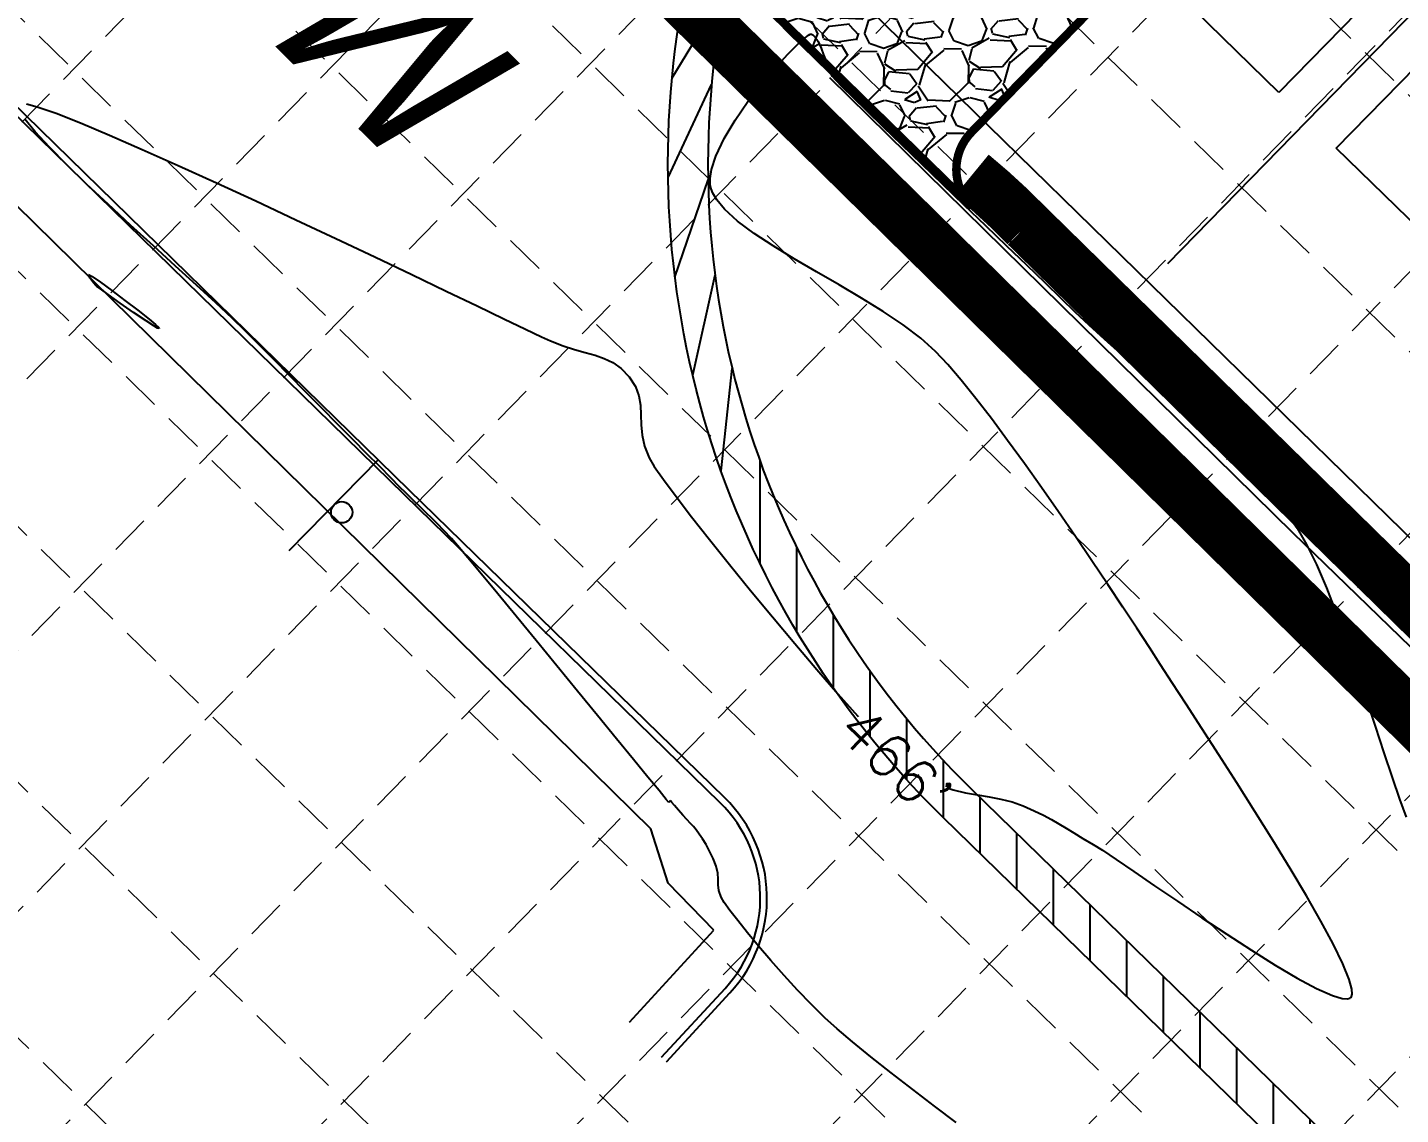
# Model space of a CAD drawing. Header units: feet. Extents: x -15 to 992, y 1644 to 2657.
# Drawn here: x 206.3 to 309.3, y 1845.4 to 1926.9 of the extents above; entities that cross this region are included whole.
import ezdxf
from ezdxf.enums import TextEntityAlignment as Align

# ---------------------------------------------------------------- set-up
doc = ezdxf.new("R2010")
doc.units = ezdxf.units.FT
doc.header["$LTSCALE"] = 30
doc.header["$MEASUREMENT"] = 0
doc.linetypes.add('HIDDEN', pattern=[0.375, 0.25, -0.125])
doc.linetypes.add('x500106ebs$0$PHANTOM2', pattern=[1.25, 0.625, -0.125, 0.125, -0.125, 0.125, -0.125])
for name, color, linetype in [('CONTOURS', 35, 'x500106ebs$0$PHANTOM2'), ('DIMENSION', 4, 'Continuous'), ('GRID', 254, 'HIDDEN'), ('LEGEND', 7, 'Continuous'), ('LIMITS OF DISTURBANCE', 1, 'Continuous'), ('SILT FENCE', 200, 'Continuous'), ('STORM', 5, 'Continuous'), ('x500106ebs$0$1-LOT-LINES', 251, 'x500106ebs$0$PHANTOM2'), ('x500106ebs$0$E-CURB', 251, 'Continuous'), ('x500106ebs$0$E-SIDEWALK', 251, 'Continuous'), ('x500106ebs$0$E-SIGNS', 251, 'Continuous'), ('x500106pbs$0$1-BLDG', 1, 'Continuous'), ('x500106pbs$0$1-CURB-BACK', 1, 'Continuous'), ('x500106pbs$0$1-CURB-FACE', 1, 'Continuous'), ('x500106pbs$0$AREA-PAVEMENT', 30, 'Continuous'), ('x500106pbs$0$AREA-SIDEWALK', 190, 'Continuous')]:
    doc.layers.add(name, color=color, linetype=linetype)
doc.styles.add('SLANT-BOLD 200', font='block6b', dxfattribs={"oblique": 15, "height": 6})
doc.styles.add('x500106eto$0$L60', font='simplex', dxfattribs={"height": 1.8})

# ---------------------------------------------------------------- blocks, each defined once
blk = doc.blocks.new('arrow')
blk.add_lwpolyline([(-67.00679329302966, -25.35842018353742), (-59.3270347441985, -25.41938721699262), (-59.57091179542658, -56.1384215279777), (-51.89114823905948, -56.19938584448118), (-51.64727869913713, -25.48035696739953), (-43.96752265407486, -25.54132400085473), (-55.30425519266737, -2.410587189246144), (-67.00678578172392, -25.35840795725562)], close=True)
at = {"color": 254}
for points in [[(-43.96751955730906, -25.54132267721434), (-67.00679354271597, -25.35841771446121), (-55.30425158724847, -2.410596210431322), (-67.00679354271597, -25.35841771446121)], [(-59.57090883123692, -56.13841801592571), (-51.89115083610795, -56.19938633684342), (-59.32703554756517, -25.41938603537892), (-51.64727755243712, -25.48035435629663)]]:
    blk.add_solid(points, dxfattribs=at)

msp = doc.modelspace()

# ---------------------------------------------------------------- hatches: boundary and pattern name
at = {"layer": 'LEGEND'}
h = msp.add_hatch(dxfattribs=at)
h.set_pattern_fill('GRAVEL', color=4, scale=6.33781003432467, angle=181.7499891610749, style=0)
h.set_pattern_definition([(49.76278916107484, (3736.866235040504, 10972.8914182551), (48.93690613389548, 58.56206345757224), [0.8526636107779033, -84.41384957445325]), (6.719689161074807, (3737.417017296048, 10973.54232280965), (-75.82471094581066, -8.657352357647149), [1.463197527004469, -144.8565108087721]), (314.2603891610749, (3738.870162807503, 10973.71353549314), (-65.47749053116128, 67.7479904144463), [1.031719419867645, -102.1403493230975]), (89.0236891610749, (3741.29236936596, 10975.37273198556), (-2.463906832875649, -126.8906283601929), [1.33244850599635, -131.9123767423985]), (114.5836891610748, (3741.315073226167, 10976.70498679877), (33.9968855110386, -75.05049356584621), [1.306571227626202, -129.350728993675]), (179.0236891610749, (3740.771511143074, 10977.89312538206), (126.8906283601929, -2.46390683287567), [1.33244850599635, -131.9123767423985]), (219.4441891610749, (3739.439256329855, 10977.91582924227), (80.4176901772993, 65.86458048421163), [1.762094986033254, -174.4472641854714]), (254.0052891610749, (3738.078491273536, 10976.79632391102), (-40.08603318214467, -140.7215901697436), [1.663599080289814, -164.6963659889819]), (303.1795891610749, (3737.620089473142, 10975.19712670868), (53.19498292951442, -80.80470094416782), [1.336961026740781, -132.3592874169679]), (356.9863891610749, (3738.351761717009, 10974.07814304888), (-69.87694509393549, 4.205793168103032), [1.526347466186479, -74.79099415408729]), (44.14738916107488, (3739.875997612935, 10973.99789703101), (73.88928973198645, 72.00589906909494), [1.973898259570351, -195.4160734670955]), (320.5640891610743, (3735.018928387319, 10975.24446989005), (45.5052731377918, -36.65428408024473), [0.673715544458745, -66.69812410286725]), (353.2191891610748, (3735.53926493877, 10974.81651379374), (-82.7401856170572, 10.15365929567534), [1.281739687911718, -126.8925333181417]), (46.74998916107482, (3736.812042133339, 10974.66517739141), (-0.193546156951636, 6.334856018577622), [0.8962994328642212, -8.0667139092081]), (24.94858916107482, (3737.278707449057, 10973.91854313121), (-31.28717613451574, -13.63744694505344), [0.4826749365940979, -47.78464760194474]), (113.5513891610749, (3737.716340850221, 10974.12213697975), (6.915491835315509, -18.81101782453765), [0.6826011541268696, -33.44755161936713]), (212.7137891610749, (3737.443592078178, 10974.7478805417), (-18.6174569714765, -13.25036175779399), [1.10866677149438, -35.84679932377114]), (343.3150891610749, (3736.510783118193, 10974.14871176188), (-12.86325665761931, 5.947751664680788), [0.8016759290517573, -19.24024131067229]), (198.1394891610749, (3741.390556204015, 10974.23439371605), (-62.76791762906491, -20.93997738863585), [1.123059938082331, -111.1832190716023]), (252.0961891610749, (3740.323308318962, 10973.88474817664), (23.21037864486105, 70.45759163803748), [0.9421851775127396, -93.27613610165018]), (114.9485891610748, (3736.549492337594, 10972.88174095024), (13.63744694505344, -31.28717613451574), [0.9653435353781611, -47.30197900316068]), (165.3604891610748, (3736.142304640508, 10973.75700775257), (63.92919138944634, -17.06905459646775), [1.123059938082331, -111.1832190716024]), (161.1939891610749, (3741.27055762383, 10978.16200323218), (32.06137339546645, -11.70195191214339), [1.083004978665399, -53.06726930584467]), (116.5250891610748, (3740.245368208688, 10978.51112710014), (33.803228541259, -68.71568734419792), [0.9074349650945369, -89.83619463836986]), (248.551389161075, (3736.292597699954, 10979.21465954753), (-11.70198607872013, -32.06136103575142), [0.9653435353781624, -47.30197900316075]), (199.1039891610749, (3735.939602910036, 10978.31616721356), (81.5789322239418, 27.85548105822385), [1.062413433863878, -105.1786447510724]), (251.1939891610749, (3739.396676188494, 10979.3094971351), (11.7019519121434, 32.06137339546643), [0.5415024893326995, -53.60877179517739]), (283.0598891610749, (3736.672688943461, 10979.22627231335), (7.109023592180371, -25.14587535955486), [0.3231649336502146, -31.9934488497619]), (347.7137891610748, (3736.745714788886, 10978.91146507142), (-19.19811135462518, 5.754203355079496), [1.3065712276262, -24.82488501394799]), (7.758989161074783, (3738.02236290538, 10978.63343158792), (-63.15499303970256, -8.270310656989572), [1.210838607057727, -119.8728509778441]), (125.4400891610748, (3737.42617292946, 10975.31801740692), (6.721954620698298, -12.47615895972453), [0.9140516387703723, -21.93724566829896]), (174.9071891610748, (3736.896159073146, 10976.06271620616), (-108.0796087129667, 9.379475255019624), [1.595822539782733, -157.9861589126592]), (242.6953891610749, (3735.306639175671, 10976.20437530364), (23.98459365151319, 45.11816523753884), [0.6525155698939287, -64.59923155379995]), (271.7499891610749, (3735.007315621483, 10975.62456113356), (6.528400155322668, -6.141307961204673), [0.38026860205948, -5.957541432265189]), (302.0063891610749, (3738.154866369474, 10978.44725688811), (-26.69420699643008, 43.56981056673042), [0.8804739212085205, -87.16719706328507]), (229.7627891610748, (3738.621531685192, 10977.70062262791), (-48.93690613389546, -58.56206345757225), [1.705327221555806, -83.56118596367531]), (181.7499891610749, (3737.519967174117, 10976.39881351879), (-6.141307961204673, -6.52840015532267), [1.647830608924414, -4.689979425400255]), (147.0547891610749, (3735.872905118965, 10976.34849153356), (64.70332855992694, -42.40857308893065), [1.00209649576721, -99.20747702723338]), (75.8045891610748, (3735.031954942661, 10976.89346740618), (5.560668944223373, 25.53296311101033), [0.9227978166177411, -45.21715639236966]), (29.39598916107487, (3735.258252651409, 10977.78808881822), (118.4267380826606, 67.02596447705479), [1.502472935787169, -148.7450678175209]), (357.1760891610749, (3736.567281932953, 10978.52556744501), (82.54665138509768, -3.818721754551754), [1.589516418798592, -157.3619543401897])])
edge = h.paths.add_edge_path()
edge.add_line((260.1537084237775, 1930.060942055354), (277.1606764645882, 1913.455404276991))
edge.add_arc((279.9282655381193, 1916.289898380827), 3.961553496370974, 135.7233002635255, 225.6842443255925, ccw=False)
edge.add_line((277.0918855528322, 1919.055554665269), (302.4527901887554, 1945.034253067829))
edge.add_line((302.4527901887554, 1945.034253067829), (291.1063147767753, 1956.112907749414))
edge.add_line((291.1063147767753, 1956.112907749414), (265.7576774825756, 1930.129779874741))
edge.add_arc((262.921297497302, 1932.895436159176), 3.961553496356717, 225.6842443255258, 315.7233002634567, ccw=False)
at = {"layer": 'STORM'}
h = msp.add_hatch(dxfattribs=at)
h.set_pattern_fill('ANSI31', color=5, scale=22, angle=45, style=0)
h.set_pattern_definition([(90, (0, 0), (-2.75, 4.440892098500626e-16), [])])
edge = h.paths.add_edge_path()
edge.add_line((370.6443186955191, 1774.32791225187), (372.740154992717, 1776.474414304436))
edge.add_line((372.740154992717, 1776.474414304436), (277.103145862365, 1869.796750442294))
edge.add_arc((322.8478607462274, 1916.676071043408), 65.49999725059493, 199.2990827431226, 225.7018142474998, ccw=False)
edge.add_line((261.0285544431281, 1895.028368901344), (258.7018686990818, 1892.643986680439))
edge.add_arc((322.8478685220455, 1916.676071138123), 68.50000274940834, 200.5382941122454, 225.7016065072583)
edge.add_line((275.0077941715008, 1867.649775512171), (370.6443186955191, 1774.32791225187))

# ---------------------------------------------------------------- linework, layer by layer
at = {"layer": 'CONTOURS', "lineweight": -3}
for p, q in [((264.1360498080799, 1925.712201175992, 466), (264.628039619824, 1926.155011786056, 466)), ((264.628039619824, 1926.155011786056, 466), (264.8866436095593, 1926.351402742682, 466)), ((264.8866436095593, 1926.351402742682, 466), (264.9982091258435, 1926.411025440437, 466)), ((264.9982091258435, 1926.411025440437, 466), (265.034086490223, 1926.418109914641, 466)), ((265.034086490223, 1926.418109914641, 466), (265.0970448493347, 1926.409865680699, 466)), ((265.0970448493347, 1926.409865680699, 466), (265.2183960641914, 1926.356036357572, 466)), ((265.2183960641914, 1926.356036357572, 466), (265.3892214664161, 1926.195456612118, 466)), ((265.3892214664161, 1926.195456612118, 466), (265.5966738993338, 1925.870169387972, 466)), ((263.3341435592727, 1924.907930548781, 466), (264.1360498080799, 1925.712201175992, 466)), ((265.5966738993338, 1925.870169387972, 466), (265.8246147330412, 1925.365975037572, 466)), ((265.8246147330412, 1925.365975037572, 466), (266.0193463012547, 1924.858479932912, 466)), ((262.3888815220289, 1923.876976453728, 466), (263.3341435592727, 1924.907930548781, 466)), ((266.0193463012547, 1924.858479932912, 466), (266.182638090278, 1924.46032055183, 466)), ((266.182638090278, 1924.46032055183, 466), (266.3162280173365, 1924.123900124579, 466)), ((266.3162280173365, 1924.123900124579, 466), (266.392392022145, 1923.846232806777, 466)), ((261.3691908088879, 1922.674984418894, 466), (262.3888815220289, 1923.876976453728, 466)), ((266.392392022145, 1923.846232806777, 466), (266.479827920886, 1923.577411944299, 466)), ((266.479827920886, 1923.577411944299, 466), (266.6472335297426, 1923.267530883021, 466)), ((266.6472335297426, 1923.267530883021, 466), (266.8752531748028, 1923.017590641912, 466)), ((266.8752531748028, 1923.017590641912, 466), (267.4108328264269, 1922.477158109353, 466)), ((260.3439985323898, 1921.35759997234, 466), (261.3691908088879, 1922.674984418894, 466)), ((267.4108328264269, 1922.477158109353, 466), (268.2154853480629, 1921.682678201847, 466)), ((206.2465462617097, 1921.191163648847, 466), (207.0485875284244, 1920.977113103908, 466)), ((207.0485875284244, 1920.977113103908, 466), (208.4696520495158, 1920.481943067804, 466)), ((259.3822318050748, 1919.980468642128, 466), (260.3439985323898, 1921.35759997234, 466)), ((268.2154853480629, 1921.682678201847, 466), (269.2507236031574, 1920.6705958359, 466)), ((206.9131367630771, 1919.085004129208, 466), (206.1368983855721, 1920.036447355807, 466)), ((208.4696520495158, 1920.481943067804, 466), (210.2991713529123, 1919.763076428888, 466)), ((258.5528177394826, 1918.599235956317, 466), (259.3822318050748, 1919.980468642128, 466)), ((269.2507236031574, 1920.6705958359, 466), (270.4780604551581, 1919.477355928018, 466)), ((207.9800444905982, 1917.931397724975, 466), (206.9131367630771, 1919.085004129208, 466)), ((210.2991713529123, 1919.763076428888, 466), (212.4765458747761, 1918.851798797158, 466)), ((212.4765458747761, 1918.851798797158, 466), (214.9411760512687, 1917.779395782614, 466)), ((270.4780604551581, 1919.477355928018, 466), (271.859008767512, 1918.139403394706, 466)), ((209.2831737161603, 1916.616033980214, 466), (207.9800444905982, 1917.931397724975, 466)), ((214.9411760512687, 1917.779395782614, 466), (217.6324623185531, 1916.577152995253, 466)), ((257.9246834481535, 1917.269547442969, 466), (258.5528177394826, 1918.599235956317, 466)), ((271.859008767512, 1918.139403394706, 466), (273.3550814036657, 1916.693183152468, 466)), ((257.6134164721864, 1916.280302231322, 466), (257.9246834481535, 1917.269547442969, 466)), ((210.768076587789, 1915.17931873203, 466), (209.2831737161603, 1916.616033980214, 466)), ((217.6324623185531, 1916.577152995253, 466), (220.4898051127907, 1915.276356045076, 466)), ((257.5146826833304, 1915.60052681945, 466), (257.6134164721864, 1916.280302231322, 466)), ((273.3550814036657, 1916.693183152468, 466), (274.9277912270672, 1915.175140117811, 466)), ((212.3803052535097, 1913.661657817528, 466), (210.768076587789, 1915.17931873203, 466)), ((220.4898051127907, 1915.276356045076, 466), (223.4526048701441, 1913.90829054208, 466)), ((257.521282098131, 1915.183619959123, 466), (257.5146826833304, 1915.60052681945, 466)), ((257.5479626384438, 1914.987385045909, 466), (257.521282098131, 1915.183619959123, 466)), ((257.5853625346253, 1914.824231883239, 466), (257.5479626384438, 1914.987385045909, 466)), ((257.7068861830376, 1914.493556720165, 466), (257.5853625346253, 1914.824231883239, 466)), ((274.9277912270672, 1915.175140117811, 466), (276.5386511011634, 1913.621719207241, 466)), ((214.0654118613479, 1912.103457073812, 466), (212.3803052535097, 1913.661657817528, 466)), ((223.4526048701441, 1913.90829054208, 466), (226.4602620267751, 1912.504242096264, 466)), ((257.9997155145752, 1913.987062388143, 466), (257.7068861830376, 1914.493556720165, 466)), ((258.5789589725766, 1913.293404401651, 466), (257.9997155145752, 1913.987062388143, 466)), ((259.5688541692175, 1912.399512478944, 466), (258.5789589725766, 1913.293404401651, 466)), ((276.5386511011634, 1913.621719207241, 466), (278.1491738894013, 1912.06936533726, 466)), ((215.7689485593291, 1910.545122337987, 466), (214.0654118613479, 1912.103457073812, 466)), ((226.4602620267751, 1912.504242096264, 466), (229.4521770188462, 1911.095496317628, 466)), ((260.8053942611093, 1911.479247343835, 466), (259.5688541692175, 1912.399512478944, 466)), ((278.1491738894013, 1912.06936533726, 466), (279.7208724552281, 1910.554523424377, 466)), ((229.4521770188462, 1911.095496317628, 466), (232.3677502825194, 1909.713338816169, 466)), ((262.2363644049024, 1910.536279887312, 466), (260.8053942611093, 1911.479247343835, 466)), ((279.7208724552281, 1910.554523424377, 466), (281.2152596620911, 1909.113638385095, 466)), ((217.4364674954786, 1909.027059447159, 466), (215.7689485593291, 1910.545122337987, 466)), ((232.3677502825194, 1909.713338816169, 466), (235.1463822539567, 1908.389055201887, 466)), ((263.8095497572479, 1909.574281000361, 466), (262.2363644049024, 1910.536279887312, 466)), ((265.4727354747965, 1908.596921573971, 466), (263.8095497572479, 1909.574281000361, 466)), ((219.0135208178217, 1907.589674238432, 466), (217.4364674954786, 1909.027059447159, 466)), ((267.1737067141992, 1907.607872499129, 466), (265.4727354747965, 1908.596921573971, 466)), ((281.2152596620911, 1909.113638385095, 466), (282.5938483734374, 1907.78315513592, 466)), ((211.0103087041186, 1908.138891269615, 466), (210.9136908374494, 1908.387075265552, 466)), ((210.9136908374494, 1908.387075265552, 466), (211.1721714705352, 1908.243827400071, 466)), ((211.2857984296024, 1907.767224745804, 466), (211.0103087041186, 1908.138891269615, 466)), ((211.1721714705352, 1908.243827400071, 466), (211.7956549038138, 1907.811894515152, 466)), ((211.4435441942878, 1907.575833753721, 466), (211.2857984296024, 1907.767224745804, 466)), ((211.4439867141236, 1907.576032685539, 466), (211.4435441942878, 1907.575833753721, 466)), ((211.444669161114, 1907.576340407031, 466), (211.4439867141236, 1907.576032685539, 466)), ((211.4448000357675, 1907.57639895334, 466), (211.444669161114, 1907.576340407031, 466)), ((211.4450896785982, 1907.574391325321, 466), (211.4448000357675, 1907.57639895334, 466)), ((211.4455286637199, 1907.573873595448, 466), (211.4450896785982, 1907.574391325321, 466)), ((211.4456131585243, 1907.573774110374, 466), (211.4455286637199, 1907.573873595448, 466)), ((211.4568107742209, 1907.565651121419, 466), (211.4456131585243, 1907.573774110374, 466)), ((211.5425234118147, 1907.503571139503, 466), (211.4568107742209, 1907.565651121419, 466)), ((211.8100483896226, 1907.310382262589, 466), (211.5425234118147, 1907.503571139503, 466)), ((211.7956549038138, 1907.811894515152, 466), (212.6593546912516, 1907.183831479233, 466)), ((220.445660674384, 1906.273372548912, 466), (219.0135208178217, 1907.589674238432, 466)), ((235.1463822539567, 1908.389055201887, 466), (237.7274733693207, 1907.15393108478, 466)), ((268.860248632107, 1906.610804666822, 466), (267.1737067141992, 1907.607872499129, 466)), ((282.5938483734374, 1907.78315513592, 466), (283.8181514527143, 1906.599518593358, 466)), ((212.3719879499104, 1906.906646902555, 466), (211.8100483896226, 1907.310382262589, 466)), ((213.2882367766397, 1906.254190103111, 466), (212.3719879499104, 1906.906646902555, 466)), ((212.6593546912516, 1907.183831479233, 466), (213.6384843868157, 1906.45219316075, 466)), ((213.6384843868157, 1906.45219316075, 466), (214.6082575444725, 1905.709534428139, 466)), ((237.7274733693207, 1907.15393108478, 466), (240.0504240647729, 1906.039252074848, 466)), ((270.48014638517, 1905.609388968038, 466), (268.860248632107, 1906.610804666822, 466)), ((283.8181514527143, 1906.599518593358, 466), (284.8496817633688, 1905.599173673913, 466)), ((214.2916655120141, 1905.550427906349, 466), (213.2882367766397, 1906.254190103111, 466)), ((215.2211283719998, 1904.916327862042, 466), (214.2916655120141, 1905.550427906349, 466)), ((214.6082575444725, 1905.709534428139, 466), (215.443887718189, 1905.048410149838, 466)), ((221.678439213191, 1905.118560215704, 466), (220.445660674384, 1906.273372548912, 466)), ((240.0504240647729, 1906.039252074848, 466), (242.0546347764757, 1905.076303782089, 466)), ((271.9811851300399, 1904.607296293764, 466), (270.48014638517, 1905.609388968038, 466)), ((284.8496817633688, 1905.599173673913, 466), (285.8953293232016, 1904.608763812922, 466)), ((215.8031532628374, 1904.540494769817, 466), (215.2211283719998, 1904.916327862042, 466)), ((215.443887718189, 1905.048410149838, 466), (215.931952416991, 1904.640412405889, 466)), ((216.0912921325255, 1904.375942430917, 466), (215.8031532628374, 1904.540494769817, 466)), ((215.931952416991, 1904.640412405889, 466), (216.1508163551252, 1904.436038512959, 466)), ((216.1933901713574, 1904.336624825372, 466), (216.0912921325255, 1904.375942430917, 466)), ((216.1508163551252, 1904.436038512959, 466), (216.2116633756111, 1904.359288413805, 466)), ((222.6574085822679, 1904.165643075912, 466), (221.678439213191, 1905.118560215704, 466)), ((242.0546347764757, 1905.076303782089, 466), (243.6795059405913, 1904.296371816502, 466)), ((273.311150023367, 1903.608197534987, 466), (271.9811851300399, 1904.607296293764, 466)), ((285.8953293232016, 1904.608763812922, 466), (287.0426578808419, 1903.563524543949, 466)), ((216.2135733296682, 1904.340984429909, 466), (216.1933901713574, 1904.336624825372, 466)), ((216.2116633756111, 1904.359288413805, 466), (216.2135733296682, 1904.340984429909, 466)), ((223.6833444333624, 1903.133035852631, 466), (222.6574085822679, 1904.165643075912, 466)), ((243.6795059405913, 1904.296371816502, 466), (244.8644379932821, 1903.730741788084, 466)), ((244.8644379932821, 1903.730741788084, 466), (245.5488313707096, 1903.410699306837, 466)), ((245.5488313707096, 1903.410699306837, 466), (246.4892568887071, 1903.034227327623, 466)), ((274.4178262218024, 1902.615763582696, 466), (273.311150023367, 1903.608197534987, 466)), ((287.0426578808419, 1903.563524543949, 466), (288.2718297990134, 1902.470670901768, 466)), ((224.7970248272393, 1902.010388221664, 466), (223.6833444333624, 1903.133035852631, 466)), ((246.4892568887071, 1903.034227327623, 466), (247.3511422267206, 1902.761431491131, 466)), ((247.3511422267206, 1902.761431491131, 466), (248.1446103802155, 1902.546148230738, 466)), ((248.1446103802155, 1902.546148230738, 466), (248.8797843446569, 1902.34221397982, 466)), ((248.8797843446569, 1902.34221397982, 466), (249.5667871155099, 1902.103465171753, 466)), ((275.3226991955589, 1901.645294277646, 466), (274.4178262218024, 1902.615763582696, 466)), ((288.2718297990134, 1902.470670901768, 466), (289.5630074404398, 1901.337417921146, 466)), ((225.9709632755601, 1900.825707983822, 466), (224.7970248272393, 1902.010388221664, 466)), ((249.5667871155099, 1902.103465171753, 466), (250.2157416882399, 1901.783738239912, 466)), ((250.2157416882399, 1901.783738239912, 466), (250.8367710583123, 1901.336869617676, 466)), ((250.8367710583123, 1901.336869617676, 466), (251.4399982211917, 1900.716695738419, 466)), ((276.3315782068369, 1900.46533579315, 466), (275.3226991955589, 1901.645294277646, 466)), ((289.5630074404398, 1901.337417921146, 466), (290.8963531678453, 1900.170980636856, 466)), ((227.1776732899862, 1899.607002939916, 466), (225.9709632755601, 1900.825707983822, 466)), ((251.4399982211917, 1900.716695738419, 466), (251.9114207070088, 1900.001609223726, 466)), ((277.4276833389858, 1899.10457968652, 466), (276.3315782068369, 1900.46533579315, 466)), ((228.389668382179, 1898.382280890755, 466), (227.1776732899862, 1899.607002939916, 466)), ((251.9114207070088, 1900.001609223726, 466), (252.1730705796888, 1899.294058796293, 466)), ((252.1730705796888, 1899.294058796293, 466), (252.2891226353897, 1898.583965041166, 466)), ((290.8963531678453, 1900.170980636856, 466), (292.2520293439534, 1898.978574083667, 466)), ((229.5794620638001, 1897.179549637151, 466), (228.389668382179, 1898.382280890755, 466)), ((252.2891226353897, 1898.583965041166, 466), (252.3237516702698, 1897.861248543387, 466)), ((278.594234675355, 1897.591717515068, 466), (277.4276833389858, 1899.10457968652, 466)), ((292.2520293439534, 1898.978574083667, 466), (293.6101983314877, 1897.767413296351, 466)), ((230.7195678465107, 1896.026816979914, 466), (229.5794620638001, 1897.179549637151, 466)), ((252.3237516702698, 1897.861248543387, 466), (252.3411324804867, 1897.115829888, 466)), ((279.8144522992936, 1895.955440836105, 466), (278.594234675355, 1897.591717515068, 466)), ((293.6101983314877, 1897.767413296351, 466), (294.9510224931726, 1896.544713309677, 466)), ((252.3411324804867, 1897.115829888, 466), (252.4054398621993, 1896.337629660051, 466)), ((252.4054398621993, 1896.337629660051, 466), (252.5808486115652, 1895.516568444581, 466)), ((294.9510224931726, 1896.544713309677, 466), (296.2546641917315, 1895.317689158416, 466)), ((231.7824992419726, 1894.952090719855, 466), (230.7195678465107, 1896.026816979914, 466)), ((252.5808486115652, 1895.516568444581, 466), (252.9315335247425, 1894.642566826635, 466)), ((281.0715562941509, 1894.224441206943, 466), (279.8144522992936, 1895.955440836105, 466)), ((296.2546641917315, 1895.317689158416, 466), (297.5012857898882, 1894.093555877339, 466)), ((232.7407697618469, 1893.983378657784, 466), (231.7824992419726, 1894.952090719855, 466)), ((252.9315335247425, 1894.642566826635, 466), (253.3232307221781, 1894.002810612401, 466)), ((282.3487667432764, 1892.427410184893, 466), (281.0715562941509, 1894.224441206943, 466)), ((297.5012857898882, 1894.093555877339, 466), (298.671049650367, 1892.879528501216, 466)), ((233.5668929177955, 1893.148688594512, 466), (232.7407697618469, 1893.983378657784, 466)), ((234.2333822214791, 1892.476028330849, 466), (233.5668929177955, 1893.148688594512, 466)), ((253.3232307221781, 1894.002810612401, 466), (254.0123093296875, 1893.020445478444, 466)), ((234.7127511845599, 1891.993405667607, 466), (234.2333822214791, 1892.476028330849, 466)), ((254.0123093296875, 1893.020445478444, 466), (254.9593217607783, 1891.745079251621, 466)), ((283.6293037300193, 1890.593039327267, 466), (282.3487667432764, 1892.427410184893, 466)), ((298.671049650367, 1892.879528501216, 466), (299.7441181358913, 1891.682822064818, 466)), ((235.3003525231647, 1891.411571710846, 466), (234.7127511845599, 1891.993405667607, 466)), ((235.7953126917612, 1890.934088292657, 466), (235.3003525231647, 1891.411571710846, 466)), ((254.9593217607783, 1891.745079251621, 466), (256.1248204289582, 1890.226319758794, 466)), ((299.7441181358913, 1891.682822064818, 466), (300.7006536091849, 1890.510651602915, 466)), ((236.2329057309485, 1890.517605168405, 466), (235.7953126917612, 1890.934088292657, 466)), ((236.648405681326, 1890.118772093454, 466), (236.2329057309485, 1890.517605168405, 466)), ((237.0770865834934, 1889.694238823168, 466), (236.648405681326, 1890.118772093454, 466)), ((256.1248204289582, 1890.226319758794, 466), (257.4693577477342, 1888.513774826824, 466)), ((284.8963873377286, 1888.750020191376, 466), (283.6293037300193, 1890.593039327267, 466)), ((300.7006536091849, 1890.510651602915, 466), (301.5208184329717, 1889.370232150278, 466)), ((237.5542224780502, 1889.200655112913, 466), (237.0770865834934, 1889.694238823168, 466)), ((238.1150874055957, 1888.594670718054, 466), (237.5542224780502, 1889.200655112913, 466)), ((301.5208184329717, 1889.370232150278, 466), (302.2304545043912, 1888.155313343255, 466)), ((238.572205628338, 1888.067353489634, 466), (238.1150874055957, 1888.594670718054, 466)), ((239.3365963537653, 1887.158245811025, 466), (238.572205628338, 1888.067353489634, 466)), ((257.4693577477342, 1888.513774826824, 466), (258.9534861306147, 1886.65705228257, 466)), ((286.1332376497539, 1886.927044334532, 466), (284.8963873377286, 1888.750020191376, 466)), ((302.2304545043912, 1888.155313343255, 466), (302.9624869682848, 1886.64317993335, 466)), ((240.3580961082814, 1885.929324946014, 466), (239.3365963537653, 1887.158245811025, 466)), ((287.3230747494447, 1885.152803314047, 466), (286.1332376497539, 1886.927044334532, 466)), ((241.5865414182897, 1884.442568158388, 466), (240.3580961082814, 1885.929324946014, 466)), ((258.9534861306147, 1886.65705228257, 466), (260.5377579911064, 1884.705759952893, 466)), ((302.9624869682848, 1886.64317993335, 466), (303.7086296682774, 1884.890777415353, 466)), ((288.44911872015, 1883.455988687232, 466), (287.3230747494447, 1885.152803314047, 466)), ((303.7086296682774, 1884.890777415353, 466), (304.460596447992, 1882.955051284049, 466)), ((242.9717688101935, 1882.759952711935, 466), (241.5865414182897, 1884.442568158388, 466)), ((260.5377579911064, 1884.705759952893, 466), (262.1827257427176, 1882.709505664653, 466)), ((244.4636148103966, 1880.943455870442, 466), (242.9717688101935, 1882.759952711935, 466)), ((289.4945896452191, 1881.865292011399, 466), (288.44911872015, 1883.455988687232, 466)), ((304.460596447992, 1882.955051284049, 466), (305.2101011510531, 1880.892947034228, 466)), ((262.1827257427176, 1882.709505664653, 466), (263.8489417989554, 1880.717897244711, 466)), ((290.4427076080015, 1880.409404843859, 466), (289.4945896452191, 1881.865292011399, 466)), ((246.0119159453022, 1879.055054897696, 466), (244.4636148103966, 1880.943455870442, 466)), ((263.8489417989554, 1880.717897244711, 466), (265.4969585733274, 1878.780542519927, 466)), ((305.2101011510531, 1880.892947034228, 466), (305.9488576210842, 1878.761410160677, 466)), ((291.2766926918464, 1879.117018741924, 466), (290.4427076080015, 1880.409404843859, 466)), ((247.5665087413142, 1877.156727057484, 466), (246.0119159453022, 1879.055054897696, 466)), ((265.4969585733274, 1878.780542519927, 466), (267.0873284793413, 1876.94704931716, 466)), ((292.1471918647467, 1877.769630956842, 466), (291.2766926918464, 1879.117018741924, 466)), ((305.9488576210842, 1878.761410160677, 466), (306.6685797017094, 1876.617386158183, 466)), ((293.1911192354162, 1876.162623772997, 466), (292.1471918647467, 1877.769630956842, 466)), ((249.0772297248357, 1875.310449613594, 466), (247.5665087413142, 1877.156727057484, 466)), ((267.0873284793413, 1876.94704931716, 466), (268.5806039305046, 1875.267025463273, 466)), ((306.6685797017094, 1876.617386158183, 466), (307.3609812365526, 1874.517820521535, 466)), ((294.371095598284, 1874.345516297399, 466), (293.1911192354162, 1876.162623772997, 466)), ((250.4939154222704, 1873.578199829813, 466), (249.0772297248357, 1875.310449613594, 466)), ((268.5806039305046, 1875.267025463273, 466), (268.6105846359981, 1875.234388319479, 466)), ((251.7664023600219, 1872.021954969928, 466), (250.4939154222704, 1873.578199829813, 466)), ((295.6497417477799, 1872.367827637061, 466), (294.371095598284, 1874.345516297399, 466)), ((307.3609812365526, 1874.517820521535, 466), (308.0177760692372, 1872.51965874552, 466)), ((308.0177760692372, 1872.51965874552, 466), (308.6306780433874, 1870.679846324927, 466)), ((252.8445270644934, 1870.703692297727, 466), (251.7664023600219, 1872.021954969928, 466)), ((296.9896784783341, 1870.279076898993, 466), (295.6497417477799, 1872.367827637061, 466)), ((253.6781260620885, 1869.685389076995, 466), (252.8445270644934, 1870.703692297727, 466)), ((308.6306780433874, 1870.679846324927, 466), (309.1914010026273, 1869.055328754543, 466)), ((254.2170358792109, 1869.029022571523, 466), (253.6781260620885, 1869.685389076995, 466)), ((275.2850917048684, 1869.895369810123, 466), (275.7211872231871, 1869.754147833762, 466)), ((275.7211872231871, 1869.754147833762, 466), (276.6494162509107, 1869.53278171708, 466)), ((276.6494162509107, 1869.53278171708, 466), (277.5551686275871, 1869.36442469899, 466)), ((298.3535265843755, 1868.128783190209, 466), (296.9896784783341, 1870.279076898993, 466)), ((254.4110930422639, 1868.796570045095, 466), (254.2170358792109, 1869.029022571523, 466)), ((254.4501502616104, 1868.846303206968, 466), (254.4110930422639, 1868.796570045095, 466)), ((254.484121293131, 1868.906953189803, 466), (254.4501502616104, 1868.846303206968, 466)), ((254.5041468724928, 1868.933626000611, 466), (254.484121293131, 1868.906953189803, 466)), ((254.5124032397275, 1868.937858330336, 466), (254.5041468724928, 1868.933626000611, 466)), ((254.5190694231226, 1868.933571688697, 466), (254.5124032397275, 1868.937858330336, 466)), ((254.5530363919768, 1868.900009531228, 466), (254.5190694231226, 1868.933571688697, 466)), ((254.6488717960137, 1868.795268797073, 466), (254.5530363919768, 1868.900009531228, 466)), ((254.8416732238115, 1868.576681613745, 466), (254.6488717960137, 1868.795268797073, 466)), ((255.1469635395911, 1868.225039359695, 466), (254.8416732238115, 1868.576681613745, 466)), ((277.5551686275871, 1869.36442469899, 466), (278.4392274309103, 1869.215328849656, 466)), ((278.4392274309103, 1869.215328849656, 466), (279.3023757385727, 1869.051746239244, 466)), ((279.3023757385727, 1869.051746239244, 466), (280.1453966282677, 1868.839928937917, 466)), ((280.1453966282677, 1868.839928937917, 466), (280.9690731776886, 1868.546129015841, 466)), ((280.9690731776886, 1868.546129015841, 466), (281.8015856311783, 1868.177775583751, 466)), ((309.1914010026273, 1869.055328754543, 466), (309.6916587905805, 1867.703051529156, 466)), ((255.4715623556028, 1867.849079925376, 466), (255.1469635395911, 1868.225039359695, 466)), ((255.7596233851516, 1867.516092373461, 466), (255.4715623556028, 1867.849079925376, 466)), ((256.0326483763336, 1867.216360917994, 466), (255.7596233851516, 1867.516092373461, 466)), ((281.8015856311783, 1868.177775583751, 466), (282.4963153683232, 1867.841242987905, 466)), ((282.4963153683232, 1867.841242987905, 466), (283.0971966966258, 1867.521435948351, 466)), ((283.0971966966258, 1867.521435948351, 466), (283.6481639235881, 1867.203259185138, 466)), ((299.7039068603342, 1865.966465617719, 466), (298.3535265843755, 1868.128783190209, 466)), ((256.2518632162128, 1866.987351780034, 466), (256.0326483763336, 1867.216360917994, 466)), ((256.4593903571104, 1866.750323090419, 466), (256.2518632162128, 1866.987351780034, 466)), ((256.6973522513472, 1866.426532979984, 466), (256.4593903571104, 1866.750323090419, 466)), ((256.9336278934595, 1866.069178799584, 466), (256.6973522513472, 1866.426532979984, 466)), ((283.6481639235881, 1867.203259185138, 466), (284.1931513567126, 1866.871617418313, 466)), ((284.1931513567126, 1866.871617418313, 466), (284.776093303502, 1866.511415367926, 466)), ((284.776093303502, 1866.511415367926, 466), (285.4409240714581, 1866.107557754023, 466)), ((257.200029279343, 1865.636001406709, 466), (256.9336278934595, 1866.069178799584, 466)), ((257.4742463103489, 1865.141125058494, 466), (257.200029279343, 1865.636001406709, 466)), ((285.4409240714581, 1866.107557754023, 466), (286.2315779680837, 1865.644949296655, 466)), ((286.2315779680837, 1865.644949296655, 466), (286.9214595230078, 1865.213906122983, 466)), ((301.0034401006399, 1863.841643288536, 466), (299.7039068603342, 1865.966465617719, 466)), ((257.7339688878294, 1864.598674012071, 466), (257.4742463103489, 1865.141125058494, 466)), ((257.9568869131358, 1864.022772524572, 466), (257.7339688878294, 1864.598674012071, 466)), ((286.9214595230078, 1865.213906122983, 466), (287.9586474470952, 1864.522275236687, 466)), ((287.9586474470952, 1864.522275236687, 466), (289.2828170238231, 1863.620277779992, 466)), ((258.0821468283059, 1863.492305738595, 466), (257.9568869131358, 1864.022772524572, 466)), ((258.1115890205951, 1863.043847032596, 466), (258.0821468283059, 1863.492305738595, 466)), ((289.2828170238231, 1863.620277779992, 466), (290.8336435366689, 1862.558134895121, 466)), ((302.214747099722, 1861.80383530967, 466), (301.0034401006399, 1863.841643288536, 466)), ((258.1169443091808, 1862.628053017494, 466), (258.1115890205951, 1863.043847032596, 466)), ((258.16994351324, 1862.195580304205, 466), (258.1169443091808, 1862.628053017494, 466)), ((258.3423174519503, 1861.697085503648, 466), (258.16994351324, 1862.195580304205, 466)), ((290.8336435366689, 1862.558134895121, 466), (292.5508022691095, 1861.386067724297, 466)), ((258.5739264632182, 1861.307344758646, 466), (258.3423174519503, 1861.697085503648, 466)), ((258.9955588645437, 1860.709525638969, 466), (258.5739264632182, 1861.307344758646, 466)), ((292.5508022691095, 1861.386067724297, 466), (294.3739685046221, 1860.154297409742, 466)), ((303.3004486520106, 1859.902560788134, 466), (302.214747099722, 1861.80383530967, 466)), ((259.5813800758503, 1859.938802356782, 466), (258.9955588645437, 1860.709525638969, 466)), ((294.3739685046221, 1860.154297409742, 466), (296.2428175266843, 1858.913045093681, 466)), ((260.3055555170624, 1859.030349124249, 466), (259.5813800758503, 1859.938802356782, 466)), ((304.2231655519349, 1858.187338830939, 466), (303.3004486520106, 1859.902560788134, 466)), ((261.1422506081042, 1858.019340153535, 466), (260.3055555170624, 1859.030349124249, 466)), ((296.2428175266843, 1858.913045093681, 466), (298.097024618773, 1857.712531918336, 466)), ((304.945518593925, 1856.707688545097, 466), (304.2231655519349, 1858.187338830939, 466)), ((262.0656307688992, 1856.940949656806, 466), (261.1422506081042, 1858.019340153535, 466)), ((298.097024618773, 1857.712531918336, 466), (299.8762650643653, 1856.602979025931, 466)), ((263.0498614193721, 1855.830351846227, 466), (262.0656307688992, 1856.940949656806, 466)), ((299.8762650643653, 1856.602979025931, 466), (301.5202141469385, 1855.634607558688, 466)), ((305.43012857241, 1855.51312903762, 466), (304.945518593925, 1856.707688545097, 466)), ((264.0691079794465, 1854.722720933961, 466), (263.0498614193721, 1855.830351846227, 466)), ((301.5202141469385, 1855.634607558688, 466), (302.9685471499699, 1854.857638658831, 466)), ((305.6215227233315, 1854.796023631973, 466), (305.43012857241, 1855.51312903762, 466)), ((265.0975358690464, 1853.653231132175, 466), (264.0691079794465, 1854.722720933961, 466)), ((302.9685471499699, 1854.857638658831, 466), (304.1609393569365, 1854.322293468583, 466)), ((304.1609393569365, 1854.322293468583, 466), (304.8900375398403, 1854.101734994877, 466)), ((304.8900375398403, 1854.101734994877, 466), (305.285449649042, 1854.074359089172, 466)), ((305.285449649042, 1854.074359089172, 466), (305.4697180282531, 1854.127869760328, 466)), ((305.4697180282531, 1854.127869760328, 466), (305.5366025165849, 1854.177358785807, 466)), ((305.5366025165849, 1854.177358785807, 466), (305.583999589471, 1854.239415675222, 466)), ((305.583999589471, 1854.239415675222, 466), (305.6380041881955, 1854.413982614556, 466)), ((305.6380041881955, 1854.413982614556, 466), (305.6215227233315, 1854.796023631973, 466)), ((266.1093105080961, 1852.657056653033, 466), (265.0975358690464, 1853.653231132175, 466)), ((267.0229496062725, 1851.832480415835, 466), (266.1093105080961, 1852.657056653033, 466)), ((268.1954334333898, 1850.843165609988, 466), (267.0229496062725, 1851.832480415835, 466)), ((269.5698882969807, 1849.728520600807, 466), (268.1954334333898, 1850.843165609988, 466)), ((271.089440504579, 1848.527953753605, 466), (269.5698882969807, 1849.728520600807, 466)), ((272.6972163637172, 1847.280873433697, 466), (271.089440504579, 1848.527953753605, 466)), ((274.336342181929, 1846.026688006397, 466), (272.6972163637172, 1847.280873433697, 466)), ((275.9499442667475, 1844.80480583702, 466), (274.336342181929, 1846.026688006397, 466))]:
    msp.add_line(p, q, dxfattribs=at)
at = {"layer": 'GRID', "color": 252, "linetype": 'HIDDEN', "lineweight": 0, "ltscale": 0.4}
for p, q in [((161.8858504710556, 1874.732357850449), (755.9637199563533, 2483.171751680513)), ((171.6993890812179, 1865.150456729718), (765.7772585665157, 2473.589850559782)), ((181.5129276913803, 1855.568555608987), (775.590797176678, 2464.007949439052)), ((191.3264663015426, 1845.986654488257), (785.4043357868403, 2454.426048318321)), ((201.1400049117049, 1836.404753367526), (795.2178743970027, 2444.844147197591)), ((210.9535435218672, 1826.822852246795), (805.0314130071649, 2435.26224607686)), ((220.7670821320296, 1817.240951126065), (814.8449516173273, 2425.680344956129)), ((230.5806207421919, 1807.659050005334), (824.6584902274897, 2416.098443835399)), ((240.3941593523543, 1798.077148884604), (834.472028837652, 2406.516542714668)), ((250.2076979625166, 1788.495247763873), (844.2855674478144, 2396.934641593938)), ((100.5630379182791, 2126.236321722755), (444.1734019019032, 1790.736492095563)), ((90.9811367975484, 2116.422783112593), (434.5915007811726, 1780.9229534854)), ((81.3992356768178, 2106.609244502431), (425.009599660442, 1771.109414875238)), ((71.81733455608719, 2096.795705892268), (415.4276985397114, 1761.295876265076)), ((62.23543343535658, 2086.982167282106), (405.8457974189808, 1751.482337654913)), ((52.65353231462598, 2077.168628671944), (366.8232804677631, 1770.414502406943)), ((43.07163119389537, 2067.355090061782), (386.6819951775196, 1731.855260434589)), ((33.48973007316476, 2057.541551451619), (377.100094056789, 1722.041721824426)), ((23.90782895243416, 2047.728012841457), (367.5181929360584, 1712.228183214264)), ((14.32592783170355, 2037.914474231294), (357.9362918153278, 1702.414644604102))]:
    msp.add_line(p, q, dxfattribs=at)
at = {"layer": 'LEGEND', "color": 4, "const_width": 0.633781003432467}
msp.add_lwpolyline([(260.1537084237775, 1930.060942055354), (277.1606764645882, 1913.455404276991, -0.4140139244211871), (277.0918855528322, 1919.055554665269), (302.4527901887554, 1945.034253067829), (291.1063147767753, 1956.112907749414), (265.7576774825756, 1930.129779874741, -0.4144132285109485)], format="xyb", close=True, dxfattribs=at)
at = {"layer": 'LIMITS OF DISTURBANCE', "linetype": 'HIDDEN', "ltscale": 3, "const_width": 4}
msp.add_lwpolyline([(99.87799196693595, 2101.04260152411), (546.2491258978876, 2554.887884681529), (555.1327804243257, 2546.709229397255), (591.9834284274668, 2571.478746412585), (859.1579741986843, 2305.02584809889), (375.4263644036077, 1810.860391798892), (93.5953546354117, 2088.413520330259), (90.24102843307594, 2091.346127704026)], close=True, dxfattribs=at)
at = {"layer": 'SILT FENCE', "linetype": 'Continuous', "const_width": 4}
msp.add_lwpolyline([(377.8132568494208, 1817.340619270753), (281.2352111593279, 1912.063413924734, 0.02763273292614767), (277.1245378953624, 1915.839489230759)], format="xyb", dxfattribs=at)
at = {"layer": 'STORM', "color": 5}
for points in [[(370.644318695519, 1774.32791225187), (275.0077941715008, 1867.649775512171, -0.2563534515600041), (255.7983253079614, 1930.697808956654)], [(258.7347994865918, 1930.083718702345, 0.2563534365362479), (277.1029720403967, 1869.796920057302), (372.7401549927172, 1776.474414304436)]]:
    msp.add_lwpolyline(points, format="xyb", dxfattribs=at)
for points in [[(254.6530782293839, 1923.135247061478), (258.6619302785211, 1929.730417822283)], [(254.3554067896711, 1915.659674311988), (257.6211057334811, 1922.652698047258)], [(254.8747664984532, 1908.196225740992), (257.3583566295629, 1915.503684419091)], [(256.2049620949957, 1900.833931143021), (257.8768172423392, 1908.368655929987)], [(258.3301260409842, 1893.660613684134), (259.1703029705693, 1901.33272474654)]]:
    msp.add_lwpolyline(points, dxfattribs=at)
at = {"layer": 'x500106ebs$0$1-LOT-LINES', "color": 7, "linetype": 'Continuous'}
msp.add_lwpolyline([(291.8286214551312, 1909.220216972852), (347.0599838457535, 1965.821190635751)], dxfattribs=at)
at = {"layer": 'x500106ebs$0$E-CURB'}
for p, q in [((234.9568211773521, 1892.219122923576), (199.199256166105, 1927.15841602914)), ((234.6073833517116, 1891.861501327456), (198.8498183404646, 1926.80079443302)), ((301.6376772892864, 1889.514029356963), (267.0935097745744, 1923.601134287649)), ((336.0616472122246, 1856.296240012779), (301.6376772892864, 1889.514029356963))]:
    msp.add_line(p, q, dxfattribs=at)
for points in [[(254.2435339917657, 1849.349198362261), (258.9991315192039, 1854.518684646208, 0.405613740544902), (258.6049016444554, 1869.142352273153), (234.956587705418, 1892.219350903888)], [(253.8755567868808, 1849.687713910922), (258.6311543143188, 1854.857200194868, 0.405613740544901), (258.2556972907489, 1868.784502696721), (234.6073833517116, 1891.861501327456)]]:
    msp.add_lwpolyline(points, format="xyb", dxfattribs=at)
at = {"layer": 'x500106ebs$0$E-SIDEWALK'}
for p, q in [((192.8841731200647, 1925.956944029024), (253.0641289956657, 1866.834898964084)), ((301.2209715780053, 1889.001265005448), (266.4831434781282, 1923.144869031289)), ((335.4866816307372, 1855.752520314676), (301.2209715780053, 1889.001265005448)), ((254.3688421096926, 1862.739317358244), (253.0641289956657, 1866.834898964084)), ((257.7927373000152, 1859.215415013446), (254.3688421096926, 1862.739317358244)), ((251.4577310642905, 1852.332615146144), (257.7927373000152, 1859.215415013446))]:
    msp.add_line(p, q, dxfattribs=at)
at = {"layer": 'x500106ebs$0$E-SIGNS', "flags": 128}
msp.add_lwpolyline([(225.9535869551591, 1887.693529859931), (232.6775849403978, 1894.545380054937)], dxfattribs=at)
at = {"layer": 'x500106ebs$0$E-SIGNS'}
msp.add_circle((229.8865734640337, 1890.559121791988), 0.8000000000000114, dxfattribs=at)
at = {"layer": 'x500106pbs$0$1-BLDG', "color": 7}
for p, q in [((334.4369277001352, 1957.180678293016), (300.1573993038509, 1922.051096114463)), ((304.4516776007224, 1917.860729315589), (338.731205997012, 1952.990311494144)), ((300.1573993038509, 1922.051096114463), (282.2645730668991, 1939.510957776411)), ((322.3445038376751, 1900.400867653642), (304.4516776007224, 1917.860729315589))]:
    msp.add_line(p, q, dxfattribs=at)
at = {"layer": 'x500106pbs$0$1-CURB-BACK', "color": 7, "linetype": 'Continuous'}
msp.add_line((263.6911490474519, 1926.921501679149), (267.8092228240523, 1922.902739821171), dxfattribs=at)
at = {"layer": 'x500106pbs$0$1-CURB-FACE', "color": 7, "linetype": 'Continuous'}
msp.add_line((263.3419368655999, 1926.563659741911), (267.4600255905091, 1922.54488329612), dxfattribs=at)
msp.add_arc((277.6596363215442, 1941.235179168653), 20.5, 135.7016666666708, 225.6992732216535, dxfattribs=at)
at = {"layer": 'x500106pbs$0$AREA-PAVEMENT', "color": 7, "linetype": 'Continuous'}
msp.add_line((263.6911490474519, 1926.921501679149), (267.8092228240523, 1922.902739821171), dxfattribs=at)
at = {"layer": 'x500106pbs$0$AREA-SIDEWALK', "color": 7}
for p, q in [((370.4405537166098, 1829.502167233324), (261.4519190941256, 1936.105861253371)), ((263.6911490474519, 1926.921501679149), (366.9039082373105, 1825.967292666878))]:
    msp.add_line(p, q, dxfattribs=at)
msp.add_arc((277.6596363215404, 1941.235179168651), 19.99999999999612, 197.561215073805, 225.699273221657, dxfattribs=at)

# ---------------------------------------------------------------- block references
at = {"linetype": 'Continuous', "rotation": 226.2017390503316}
msp.add_blockref('arrow', (317.4928055166489, 1773.681910634488), dxfattribs=at)

# ---------------------------------------------------------------- texts
at = {"layer": 'CONTOURS', "style": 'x500106eto$0$L60'}
msp.add_text("466'", height=3.2, rotation=316.3154583665626, dxfattribs=at).set_placement((266.8208375433047, 1874.036168508239, 466))
at = {"layer": 'DIMENSION', "color": 7, "style": 'SLANT-BOLD 200', "oblique": 15}
msp.add_text('MAPLE', height=12, rotation=135.312071449781, dxfattribs=at).set_placement((224.8578198821741, 1942.417970934306), align=Align.CENTER)

doc.saveas('drawing.dxf')
